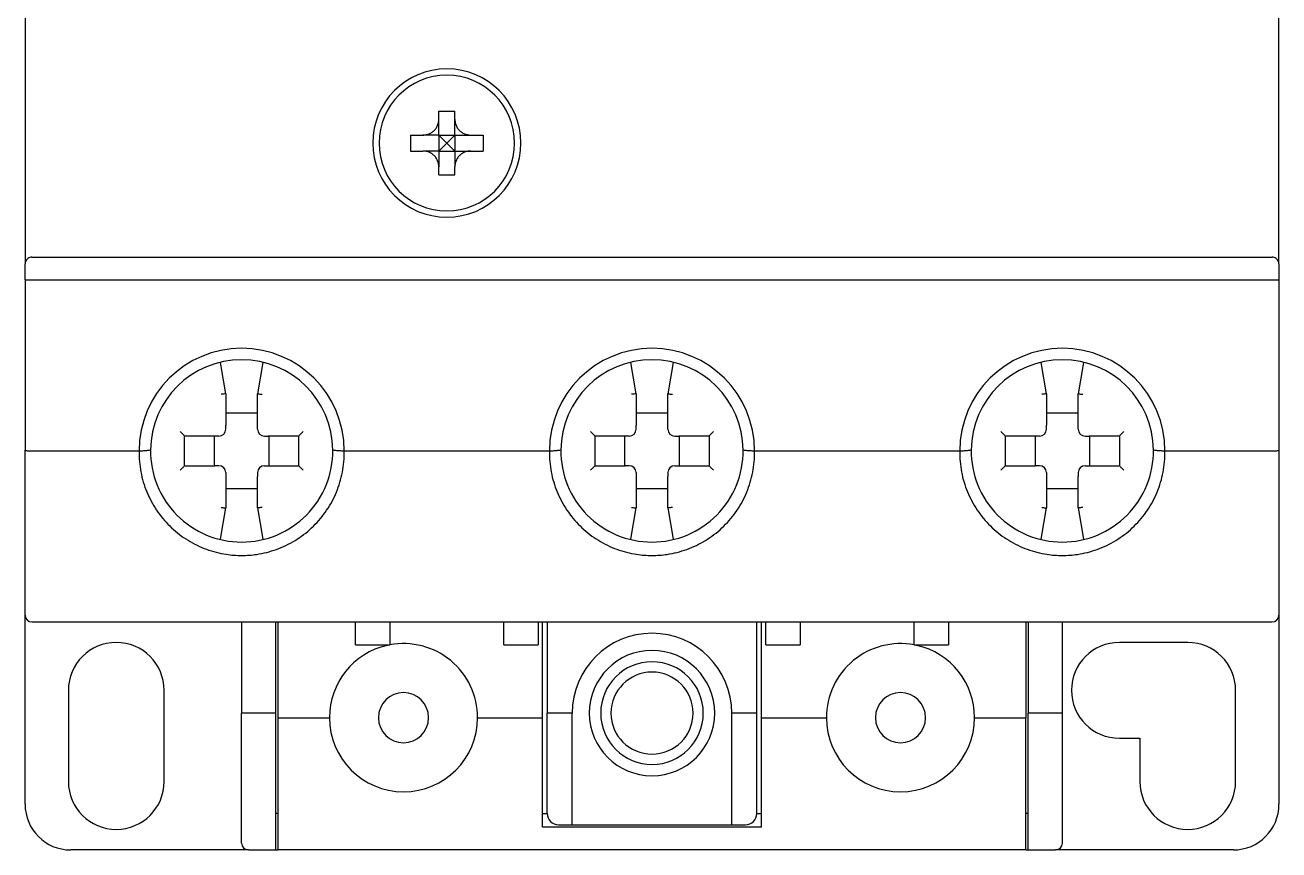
# Model space of a CAD drawing. Header units: millimetres. Extents: x -2535 to -2141, y -1417 to -1300.
# Drawn here: x -2534.6 to -2479.6, y -1411.8 to -1375.6 of the extents above; entities that cross this region are included whole.
import ezdxf

# ---------------------------------------------------------------- set-up
doc = ezdxf.new("R2010")
doc.units = ezdxf.units.MM
doc.layers.add('도면층1', color=3, linetype='Continuous')

msp = doc.modelspace()

# ---------------------------------------------------------------- linework, layer by layer
at = {"color": 7, "linetype": 'Continuous'}
for p, q in [((-2516.435, -1379.405), (-2515.735, -1379.405)), ((-2516.435, -1379.755), (-2516.435, -1379.405)), ((-2516.435, -1380.455), (-2516.435, -1379.755)), ((-2515.735, -1379.755), (-2515.735, -1379.405)), ((-2515.735, -1380.455), (-2515.735, -1379.755)), ((-2517.685, -1380.455), (-2517.135, -1380.455)), ((-2517.685, -1380.455), (-2517.685, -1381.155)), ((-2516.435, -1380.455), (-2517.135, -1380.455)), ((-2516.435, -1380.455), (-2515.735, -1380.455)), ((-2516.435, -1380.455), (-2516.435, -1381.155)), ((-2515.735, -1380.455), (-2515.035, -1380.455)), ((-2515.735, -1380.455), (-2515.735, -1381.155)), ((-2515.035, -1380.455), (-2514.485, -1380.455)), ((-2514.485, -1380.455), (-2514.485, -1381.155)), ((-2517.685, -1381.155), (-2517.135, -1381.155)), ((-2516.435, -1381.155), (-2517.135, -1381.155)), ((-2516.435, -1381.155), (-2515.735, -1381.155)), ((-2516.435, -1381.155), (-2516.435, -1381.855)), ((-2515.735, -1381.155), (-2515.735, -1381.855)), ((-2515.735, -1381.155), (-2515.035, -1381.155)), ((-2515.035, -1381.155), (-2514.485, -1381.155)), ((-2516.435, -1382.205), (-2516.435, -1381.855)), ((-2515.735, -1382.205), (-2515.735, -1381.855)), ((-2516.435, -1382.205), (-2515.735, -1382.205))]:
    msp.add_line(p, q, dxfattribs=at)
for radius, start, end in [(3.25, 0, 180), (2.975, 0, 180), (3.25, 180, 0), (2.975, 180, 0)]:
    msp.add_arc((-2516.085, -1380.805), radius, start, end, dxfattribs=at)
for points, knots in [([(-2517.135, -1380.455), (-2517.082, -1380.455), (-2516.975, -1380.443), (-2516.825, -1380.391), (-2516.692, -1380.308), (-2516.582, -1380.198), (-2516.499, -1380.065), (-2516.447, -1379.915), (-2516.435, -1379.808), (-2516.435, -1379.755)], [0, 0, 0, 0, 0.161022, 0.318559, 0.472641, 0.627515, 0.781598, 0.939134, 1.100156, 1.100156, 1.100156, 1.100156]), ([(-2515.735, -1379.755), (-2515.735, -1379.808), (-2515.724, -1379.915), (-2515.672, -1380.065), (-2515.589, -1380.198), (-2515.479, -1380.308), (-2515.346, -1380.391), (-2515.196, -1380.443), (-2515.089, -1380.455), (-2515.035, -1380.455)], [0, 0, 0, 0, 0.161022, 0.318559, 0.472641, 0.627515, 0.781598, 0.939134, 1.100156, 1.100156, 1.100156, 1.100156]), ([(-2516.435, -1380.455), (-2516.397, -1380.493), (-2516.32, -1380.57), (-2516.204, -1380.687), (-2516.125, -1380.765), (-2516.085, -1380.805)], [0, 0, 0, 0, 0.1618825, 0.327047, 0.4949747, 0.4949747, 0.4949747, 0.4949747]), ([(-2516.085, -1380.805), (-2516.046, -1380.765), (-2515.967, -1380.687), (-2515.851, -1380.57), (-2515.774, -1380.493), (-2515.735, -1380.455)], [0, 0, 0, 0, 0.1679429, 0.3331074, 0.4949747, 0.4949747, 0.4949747, 0.4949747]), ([(-2516.085, -1380.805), (-2516.125, -1380.844), (-2516.204, -1380.923), (-2516.32, -1381.04), (-2516.397, -1381.117), (-2516.435, -1381.155)], [0, 0, 0, 0, 0.1679277, 0.3330923, 0.4949747, 0.4949747, 0.4949747, 0.4949747]), ([(-2515.735, -1381.155), (-2515.774, -1381.117), (-2515.851, -1381.04), (-2515.967, -1380.923), (-2516.046, -1380.844), (-2516.085, -1380.805)], [0, 0, 0, 0, 0.1618624, 0.3270268, 0.4949747, 0.4949747, 0.4949747, 0.4949747]), ([(-2516.435, -1381.855), (-2516.435, -1381.801), (-2516.447, -1381.694), (-2516.499, -1381.544), (-2516.582, -1381.411), (-2516.692, -1381.301), (-2516.825, -1381.218), (-2516.975, -1381.166), (-2517.082, -1381.155), (-2517.135, -1381.155)], [0, 0, 0, 0, 0.161022, 0.318559, 0.472641, 0.627515, 0.781598, 0.939134, 1.100156, 1.100156, 1.100156, 1.100156]), ([(-2515.035, -1381.155), (-2515.089, -1381.155), (-2515.196, -1381.166), (-2515.346, -1381.218), (-2515.479, -1381.301), (-2515.589, -1381.411), (-2515.672, -1381.544), (-2515.724, -1381.694), (-2515.735, -1381.801), (-2515.735, -1381.855)], [0, 0, 0, 0, 0.161022, 0.318559, 0.472641, 0.627515, 0.781598, 0.939134, 1.100156, 1.100156, 1.100156, 1.100156])]:
    msp.add_open_spline(points, degree=3, knots=knots, dxfattribs=at)
at = {"layer": '도면층1', "color": 7, "linetype": 'Continuous'}
for p, q in [((-2534.585, -1372.478), (-2534.585, -1386.105)), ((-2479.585, -1386.105), (-2479.585, -1372.478)), ((-2516.435, -1379.755), (-2516.435, -1379.405)), ((-2516.435, -1379.405), (-2515.735, -1379.405)), ((-2516.435, -1380.455), (-2516.435, -1379.755)), ((-2515.735, -1379.755), (-2515.735, -1379.405)), ((-2515.735, -1380.455), (-2515.735, -1379.755)), ((-2517.685, -1380.455), (-2517.685, -1381.155)), ((-2517.685, -1380.455), (-2517.135, -1380.455)), ((-2516.435, -1380.455), (-2517.135, -1380.455)), ((-2516.435, -1380.455), (-2516.435, -1381.155)), ((-2516.435, -1380.455), (-2515.735, -1380.455)), ((-2515.735, -1380.455), (-2515.035, -1380.455)), ((-2515.735, -1380.455), (-2515.735, -1381.155)), ((-2515.035, -1380.455), (-2514.485, -1380.455)), ((-2514.485, -1380.455), (-2514.485, -1381.155)), ((-2517.685, -1381.155), (-2517.135, -1381.155)), ((-2516.435, -1381.155), (-2517.135, -1381.155)), ((-2516.435, -1381.155), (-2516.435, -1381.855)), ((-2516.435, -1381.155), (-2515.735, -1381.155)), ((-2515.735, -1381.155), (-2515.035, -1381.155)), ((-2515.735, -1381.155), (-2515.735, -1381.855)), ((-2515.035, -1381.155), (-2514.485, -1381.155)), ((-2516.435, -1382.205), (-2516.435, -1381.855)), ((-2515.735, -1382.205), (-2515.735, -1381.855)), ((-2516.435, -1382.205), (-2515.735, -1382.205)), ((-2534.285, -1385.805), (-2479.885, -1385.805)), ((-2534.585, -1386.805), (-2534.585, -1386.105)), ((-2479.585, -1386.105), (-2479.585, -1386.805)), ((-2534.585, -1386.805), (-2479.585, -1386.805)), ((-2534.585, -1386.805), (-2534.585, -1394.278)), ((-2479.585, -1386.805), (-2479.585, -1394.278)), ((-2479.585, -1386.805), (-2479.585, -1394.278)), ((-2525.785, -1391.805), (-2526.017, -1390.429)), ((-2524.154, -1390.429), (-2524.385, -1391.805)), ((-2507.785, -1391.805), (-2508.017, -1390.429)), ((-2506.154, -1390.429), (-2506.385, -1391.805)), ((-2489.785, -1391.805), (-2490.017, -1390.429)), ((-2488.154, -1390.429), (-2488.385, -1391.805)), ((-2525.785, -1391.805), (-2525.785, -1393.184)), ((-2525.785, -1391.805), (-2525.785, -1393.184)), ((-2524.385, -1393.184), (-2524.385, -1391.805)), ((-2524.385, -1393.184), (-2524.385, -1391.805)), ((-2507.785, -1391.805), (-2507.785, -1393.184)), ((-2507.785, -1391.805), (-2507.785, -1393.184)), ((-2506.385, -1393.184), (-2506.385, -1391.805)), ((-2506.385, -1393.184), (-2506.385, -1391.805)), ((-2489.785, -1391.805), (-2489.785, -1393.184)), ((-2489.785, -1391.805), (-2489.785, -1393.184)), ((-2488.385, -1393.184), (-2488.385, -1391.805)), ((-2488.385, -1393.184), (-2488.385, -1391.805)), ((-2524.385, -1392.655), (-2525.785, -1392.655)), ((-2506.385, -1392.655), (-2507.785, -1392.655)), ((-2488.385, -1392.655), (-2489.785, -1392.655)), ((-2526.256, -1393.655), (-2527.585, -1393.655)), ((-2526.256, -1393.655), (-2527.585, -1393.655)), ((-2527.585, -1394.955), (-2527.585, -1393.655)), ((-2526.285, -1393.655), (-2526.285, -1394.955)), ((-2526.085, -1393.655), (-2526.256, -1393.655)), ((-2525.785, -1393.355), (-2525.785, -1393.184)), ((-2524.385, -1393.355), (-2524.385, -1393.184)), ((-2524.085, -1393.655), (-2523.915, -1393.655)), ((-2522.585, -1393.655), (-2523.915, -1393.655)), ((-2522.585, -1393.655), (-2523.915, -1393.655)), ((-2523.885, -1394.955), (-2523.885, -1393.655)), ((-2522.585, -1393.655), (-2522.585, -1394.955)), ((-2508.256, -1393.655), (-2509.585, -1393.655)), ((-2508.256, -1393.655), (-2509.585, -1393.655)), ((-2509.585, -1394.955), (-2509.585, -1393.655)), ((-2508.285, -1393.655), (-2508.285, -1394.955)), ((-2508.085, -1393.655), (-2508.256, -1393.655)), ((-2507.785, -1393.355), (-2507.785, -1393.184)), ((-2506.385, -1393.355), (-2506.385, -1393.184)), ((-2506.085, -1393.655), (-2505.915, -1393.655)), ((-2504.585, -1393.655), (-2505.915, -1393.655)), ((-2504.585, -1393.655), (-2505.915, -1393.655)), ((-2505.885, -1394.955), (-2505.885, -1393.655)), ((-2504.585, -1393.655), (-2504.585, -1394.955)), ((-2491.585, -1394.955), (-2491.585, -1393.655)), ((-2490.256, -1393.655), (-2491.585, -1393.655)), ((-2490.256, -1393.655), (-2491.585, -1393.655)), ((-2490.285, -1393.655), (-2490.285, -1394.955)), ((-2490.085, -1393.655), (-2490.256, -1393.655)), ((-2489.785, -1393.355), (-2489.785, -1393.184)), ((-2488.385, -1393.355), (-2488.385, -1393.184)), ((-2488.085, -1393.655), (-2487.915, -1393.655)), ((-2486.585, -1393.655), (-2487.915, -1393.655)), ((-2486.585, -1393.655), (-2487.915, -1393.655)), ((-2487.885, -1394.955), (-2487.885, -1393.655)), ((-2486.585, -1393.655), (-2486.585, -1394.955)), ((-2534.585, -1401.505), (-2534.585, -1394.278)), ((-2534.585, -1401.505), (-2534.585, -1394.278)), ((-2534.285, -1394.305), (-2529.585, -1394.305)), ((-2520.585, -1394.305), (-2511.585, -1394.305)), ((-2502.585, -1394.305), (-2493.585, -1394.305)), ((-2484.585, -1394.305), (-2479.885, -1394.305)), ((-2479.585, -1394.278), (-2479.585, -1401.505)), ((-2527.585, -1394.955), (-2526.256, -1394.955)), ((-2527.585, -1394.955), (-2526.256, -1394.955)), ((-2526.085, -1394.955), (-2526.256, -1394.955)), ((-2525.785, -1395.255), (-2525.785, -1395.425)), ((-2524.385, -1395.255), (-2524.385, -1395.425)), ((-2524.085, -1394.955), (-2523.915, -1394.955)), ((-2523.915, -1394.955), (-2522.585, -1394.955)), ((-2523.915, -1394.955), (-2522.585, -1394.955)), ((-2509.585, -1394.955), (-2508.256, -1394.955)), ((-2509.585, -1394.955), (-2508.256, -1394.955)), ((-2508.085, -1394.955), (-2508.256, -1394.955)), ((-2507.785, -1395.255), (-2507.785, -1395.425)), ((-2506.385, -1395.255), (-2506.385, -1395.425)), ((-2506.085, -1394.955), (-2505.915, -1394.955)), ((-2505.915, -1394.955), (-2504.585, -1394.955)), ((-2505.915, -1394.955), (-2504.585, -1394.955)), ((-2491.585, -1394.955), (-2490.256, -1394.955)), ((-2491.585, -1394.955), (-2490.256, -1394.955)), ((-2490.085, -1394.955), (-2490.256, -1394.955)), ((-2489.785, -1395.255), (-2489.785, -1395.425)), ((-2488.385, -1395.255), (-2488.385, -1395.425)), ((-2488.085, -1394.955), (-2487.915, -1394.955)), ((-2487.915, -1394.955), (-2486.585, -1394.955)), ((-2487.915, -1394.955), (-2486.585, -1394.955)), ((-2525.785, -1395.425), (-2525.785, -1396.805)), ((-2525.785, -1395.425), (-2525.785, -1396.805)), ((-2524.385, -1396.805), (-2524.385, -1395.425)), ((-2524.385, -1396.805), (-2524.385, -1395.425)), ((-2507.785, -1395.425), (-2507.785, -1396.805)), ((-2507.785, -1395.425), (-2507.785, -1396.805)), ((-2506.385, -1396.805), (-2506.385, -1395.425)), ((-2506.385, -1396.805), (-2506.385, -1395.425)), ((-2489.785, -1395.425), (-2489.785, -1396.805)), ((-2489.785, -1395.425), (-2489.785, -1396.805)), ((-2488.385, -1396.805), (-2488.385, -1395.425)), ((-2488.385, -1396.805), (-2488.385, -1395.425)), ((-2525.785, -1395.955), (-2524.385, -1395.955)), ((-2507.785, -1395.955), (-2506.385, -1395.955)), ((-2489.785, -1395.955), (-2488.385, -1395.955)), ((-2526.017, -1398.18), (-2525.785, -1396.805)), ((-2524.385, -1396.805), (-2524.154, -1398.18)), ((-2508.017, -1398.18), (-2507.785, -1396.805)), ((-2506.385, -1396.805), (-2506.154, -1398.18)), ((-2490.017, -1398.18), (-2489.785, -1396.805)), ((-2488.385, -1396.805), (-2488.154, -1398.18)), ((-2534.585, -1409.805), (-2534.585, -1401.505)), ((-2534.285, -1401.805), (-2479.885, -1401.805)), ((-2525.085, -1401.805), (-2525.085, -1405.805)), ((-2523.585, -1405.805), (-2523.585, -1401.805)), ((-2523.485, -1405.805), (-2523.485, -1401.805)), ((-2520.085, -1402.805), (-2520.085, -1401.805)), ((-2518.585, -1401.805), (-2518.585, -1402.805)), ((-2513.585, -1402.805), (-2513.585, -1401.805)), ((-2512.085, -1401.805), (-2512.085, -1402.805)), ((-2511.885, -1406.005), (-2511.885, -1401.805)), ((-2511.685, -1401.805), (-2511.685, -1405.805)), ((-2502.485, -1405.805), (-2502.485, -1401.805)), ((-2502.285, -1406.005), (-2502.285, -1401.805)), ((-2502.085, -1402.805), (-2502.085, -1401.805)), ((-2500.585, -1401.805), (-2500.585, -1402.805)), ((-2495.585, -1402.805), (-2495.585, -1401.805)), ((-2494.085, -1401.805), (-2494.085, -1402.805)), ((-2490.685, -1401.805), (-2490.685, -1405.805)), ((-2490.585, -1401.805), (-2490.585, -1405.805)), ((-2489.085, -1405.805), (-2489.085, -1401.805)), ((-2479.585, -1401.505), (-2479.585, -1409.805)), ((-2520.085, -1402.805), (-2518.585, -1402.805)), ((-2513.585, -1402.805), (-2512.085, -1402.805)), ((-2502.085, -1402.805), (-2500.585, -1402.805)), ((-2495.585, -1402.805), (-2494.085, -1402.805)), ((-2483.585, -1402.705), (-2486.585, -1402.705)), ((-2532.685, -1404.805), (-2532.685, -1408.805)), ((-2528.485, -1408.805), (-2528.485, -1404.805)), ((-2481.485, -1408.805), (-2481.485, -1404.805)), ((-2525.085, -1411.505), (-2525.085, -1405.805)), ((-2523.585, -1405.805), (-2525.085, -1405.805)), ((-2523.585, -1406.005), (-2523.585, -1405.805)), ((-2523.585, -1411.805), (-2523.585, -1406.005)), ((-2523.485, -1406.005), (-2523.485, -1405.805)), ((-2523.485, -1411.805), (-2523.485, -1406.005)), ((-2523.485, -1406.005), (-2521.235, -1406.005)), ((-2514.735, -1406.005), (-2511.885, -1406.005)), ((-2511.885, -1410.805), (-2511.885, -1406.005)), ((-2511.685, -1410.205), (-2511.685, -1405.805)), ((-2510.585, -1405.805), (-2511.685, -1405.805)), ((-2510.585, -1410.705), (-2510.585, -1405.805)), ((-2502.485, -1405.805), (-2503.585, -1405.805)), ((-2503.585, -1410.705), (-2503.585, -1405.805)), ((-2502.485, -1410.205), (-2502.485, -1405.805)), ((-2502.285, -1410.805), (-2502.285, -1406.005)), ((-2502.285, -1406.005), (-2499.435, -1406.005)), ((-2492.935, -1406.005), (-2490.685, -1406.005)), ((-2490.685, -1405.805), (-2490.685, -1406.005)), ((-2490.685, -1411.805), (-2490.685, -1406.005)), ((-2489.085, -1405.805), (-2490.585, -1405.805)), ((-2490.585, -1406.005), (-2490.585, -1405.805)), ((-2490.585, -1411.805), (-2490.585, -1406.005)), ((-2489.085, -1411.505), (-2489.085, -1405.805)), ((-2486.585, -1406.905), (-2485.685, -1406.905)), ((-2485.685, -1406.905), (-2485.685, -1408.805)), ((-2523.485, -1410.205), (-2523.585, -1410.205)), ((-2511.885, -1410.205), (-2511.685, -1410.205)), ((-2511.185, -1410.705), (-2510.585, -1410.705)), ((-2510.585, -1410.705), (-2503.585, -1410.705)), ((-2503.585, -1410.705), (-2502.985, -1410.705)), ((-2502.485, -1410.205), (-2502.285, -1410.205)), ((-2490.585, -1410.205), (-2490.685, -1410.205)), ((-2511.185, -1410.805), (-2511.885, -1410.805)), ((-2510.585, -1410.805), (-2511.185, -1410.805)), ((-2503.585, -1410.805), (-2510.585, -1410.805)), ((-2502.985, -1410.805), (-2503.585, -1410.805)), ((-2502.285, -1410.805), (-2502.985, -1410.805)), ((-2524.785, -1411.805), (-2532.585, -1411.805)), ((-2524.785, -1411.805), (-2523.585, -1411.805)), ((-2523.585, -1411.805), (-2523.485, -1411.805)), ((-2490.685, -1411.805), (-2523.485, -1411.805)), ((-2490.685, -1411.805), (-2490.585, -1411.805)), ((-2490.585, -1411.805), (-2489.385, -1411.805)), ((-2481.585, -1411.805), (-2489.385, -1411.805))]:
    msp.add_line(p, q, dxfattribs=at)
for centre, radius, start, end in [((-2525.085, -1394.305), 4.5, 0, 180), ((-2507.085, -1394.305), 4.5, 0, 180), ((-2489.085, -1394.305), 4.5, 0, 180), ((-2525.085, -1394.305), 4, 90, 179.4428), ((-2525.085, -1394.305), 4, 0.5582, 90), ((-2507.085, -1394.305), 4, 90, 179.4428), ((-2507.085, -1394.305), 4, 0.5582, 90), ((-2489.085, -1394.305), 4, 90, 179.4428), ((-2489.085, -1394.305), 4, 0.5582, 90), ((-2526.085, -1393.355), 0.3, 270, 0), ((-2526.085, -1393.355), 0.3, 270, 0), ((-2524.085, -1393.355), 0.3, 180, 270), ((-2524.085, -1393.355), 0.3, 180, 270), ((-2508.085, -1393.355), 0.3, 270, 0), ((-2508.085, -1393.355), 0.3, 270, 0), ((-2506.085, -1393.355), 0.3, 180, 270), ((-2506.085, -1393.355), 0.3, 180, 270), ((-2490.085, -1393.355), 0.3, 270, 0), ((-2490.085, -1393.355), 0.3, 270, 0), ((-2488.085, -1393.355), 0.3, 180, 270), ((-2488.085, -1393.355), 0.3, 180, 270), ((-2525.085, -1394.305), 4, 179.4428, 270), ((-2525.085, -1394.305), 4, 270, 0.5582), ((-2507.085, -1394.305), 4, 179.4428, 270), ((-2507.085, -1394.305), 4, 270, 0.5582), ((-2489.085, -1394.305), 4, 179.4428, 270), ((-2489.085, -1394.305), 4, 270, 0.5582), ((-2526.085, -1395.255), 0.3, 0, 90), ((-2526.085, -1395.255), 0.3, 0, 90), ((-2524.085, -1395.255), 0.3, 90, 180), ((-2524.085, -1395.255), 0.3, 90, 180), ((-2508.085, -1395.255), 0.3, 0, 90), ((-2508.085, -1395.255), 0.3, 0, 90), ((-2506.085, -1395.255), 0.3, 90, 180), ((-2506.085, -1395.255), 0.3, 90, 180), ((-2490.085, -1395.255), 0.3, 0, 90), ((-2490.085, -1395.255), 0.3, 0, 90), ((-2488.085, -1395.255), 0.3, 90, 180), ((-2488.085, -1395.255), 0.3, 90, 180), ((-2534.285, -1401.505), 0.3, 180, 270), ((-2479.885, -1401.505), 0.3, 270, 0), ((-2507.085, -1405.805), 3.5, 0, 180), ((-2530.585, -1404.805), 2.1, 0, 180), ((-2517.985, -1406.005), 3.25, 102.8571, 180), ((-2517.985, -1406.005), 3.25, 100.6423, 102.8571), ((-2517.985, -1406.005), 3.25, 0, 100.6423), ((-2496.185, -1406.005), 3.25, 79.3577, 180), ((-2496.185, -1406.005), 3.25, 77.1429, 79.3577), ((-2496.185, -1406.005), 3.25, 0, 77.1429), ((-2486.585, -1404.805), 2.1, 90, 270), ((-2483.585, -1404.805), 2.1, 0, 90), ((-2507.085, -1405.805), 2.75, 0, 180), ((-2507.085, -1405.805), 2.25, 0, 180), ((-2507.085, -1405.805), 1.8, 0, 180), ((-2517.985, -1406.005), 1.1, 0, 180), ((-2496.185, -1406.005), 1.1, 0, 180), ((-2517.985, -1406.005), 3.25, 180, 0), ((-2517.985, -1406.005), 1.1, 180, 0), ((-2507.085, -1405.805), 2.75, 180, 0), ((-2507.085, -1405.805), 2.25, 180, 0), ((-2507.085, -1405.805), 1.8, 180, 0), ((-2496.185, -1406.005), 3.25, 180, 0), ((-2496.185, -1406.005), 1.1, 180, 0), ((-2530.585, -1408.805), 2.1, 180, 0), ((-2483.585, -1408.805), 2.1, 180, 0), ((-2532.585, -1409.805), 2, 180, 270), ((-2481.585, -1409.805), 2, 270, 0), ((-2511.185, -1410.205), 0.5, 180, 270), ((-2502.985, -1410.205), 0.5, 270, 0), ((-2524.785, -1411.505), 0.3, 180, 270), ((-2489.385, -1411.505), 0.3, 270, 0)]:
    msp.add_arc(centre, radius, start, end, dxfattribs=at)
for points, knots in [([(-2517.135, -1380.455), (-2517.082, -1380.455), (-2516.975, -1380.443), (-2516.825, -1380.391), (-2516.692, -1380.308), (-2516.582, -1380.198), (-2516.499, -1380.065), (-2516.447, -1379.915), (-2516.435, -1379.808), (-2516.435, -1379.755)], [0, 0, 0, 0, 0.161022, 0.318559, 0.472641, 0.627515, 0.781598, 0.939134, 1.100156, 1.100156, 1.100156, 1.100156]), ([(-2515.735, -1379.755), (-2515.735, -1379.808), (-2515.724, -1379.915), (-2515.672, -1380.065), (-2515.589, -1380.198), (-2515.479, -1380.308), (-2515.346, -1380.391), (-2515.196, -1380.443), (-2515.089, -1380.455), (-2515.035, -1380.455)], [0, 0, 0, 0, 0.161022, 0.318559, 0.472641, 0.627515, 0.781598, 0.939134, 1.100156, 1.100156, 1.100156, 1.100156]), ([(-2516.435, -1380.455), (-2516.397, -1380.493), (-2516.32, -1380.57), (-2516.204, -1380.687), (-2516.125, -1380.765), (-2516.085, -1380.805)], [0, 0, 0, 0, 0.1618825, 0.327047, 0.4949747, 0.4949747, 0.4949747, 0.4949747]), ([(-2516.085, -1380.805), (-2516.046, -1380.765), (-2515.967, -1380.687), (-2515.851, -1380.57), (-2515.774, -1380.493), (-2515.735, -1380.455)], [0, 0, 0, 0, 0.1679429, 0.3331074, 0.4949747, 0.4949747, 0.4949747, 0.4949747]), ([(-2516.085, -1380.805), (-2516.125, -1380.844), (-2516.204, -1380.923), (-2516.32, -1381.04), (-2516.397, -1381.117), (-2516.435, -1381.155)], [0, 0, 0, 0, 0.1679277, 0.3330923, 0.4949747, 0.4949747, 0.4949747, 0.4949747]), ([(-2515.735, -1381.155), (-2515.774, -1381.117), (-2515.851, -1381.04), (-2515.967, -1380.923), (-2516.046, -1380.844), (-2516.085, -1380.805)], [0, 0, 0, 0, 0.1618624, 0.3270268, 0.4949747, 0.4949747, 0.4949747, 0.4949747]), ([(-2516.435, -1381.855), (-2516.435, -1381.801), (-2516.447, -1381.694), (-2516.499, -1381.544), (-2516.582, -1381.411), (-2516.692, -1381.301), (-2516.825, -1381.218), (-2516.975, -1381.166), (-2517.082, -1381.155), (-2517.135, -1381.155)], [0, 0, 0, 0, 0.161022, 0.318559, 0.472641, 0.627515, 0.781598, 0.939134, 1.100156, 1.100156, 1.100156, 1.100156]), ([(-2515.035, -1381.155), (-2515.089, -1381.155), (-2515.196, -1381.166), (-2515.346, -1381.218), (-2515.479, -1381.301), (-2515.589, -1381.411), (-2515.672, -1381.544), (-2515.724, -1381.694), (-2515.735, -1381.801), (-2515.735, -1381.855)], [0, 0, 0, 0, 0.161022, 0.318559, 0.472641, 0.627515, 0.781598, 0.939134, 1.100156, 1.100156, 1.100156, 1.100156]), ([(-2534.285, -1385.805), (-2534.316, -1385.805), (-2534.379, -1385.815), (-2534.463, -1385.857), (-2534.53, -1385.922), (-2534.575, -1386.007), (-2534.585, -1386.072), (-2534.585, -1386.105)], [0, 0, 0, 0, 0.0931303, 0.1862659, 0.2768279, 0.3704977, 0.4692985, 0.4692985, 0.4692985, 0.4692985]), ([(-2479.585, -1386.105), (-2479.585, -1386.072), (-2479.596, -1386.007), (-2479.641, -1385.922), (-2479.708, -1385.857), (-2479.792, -1385.815), (-2479.854, -1385.805), (-2479.885, -1385.805)], [0, 0, 0, 0, 0.0988008, 0.1924706, 0.2830326, 0.3761682, 0.4692985, 0.4692985, 0.4692985, 0.4692985]), ([(-2525.785, -1391.805), (-2525.791, -1391.805), (-2525.81, -1391.807), (-2525.851, -1391.81), (-2525.913, -1391.815), (-2525.96, -1391.819), (-2525.985, -1391.821)], [0, 0, 0, 0, 0.0153317, 0.058919, 0.1240255, 0.2006966, 0.2006966, 0.2006966, 0.2006966]), ([(-2524.385, -1391.805), (-2524.38, -1391.805), (-2524.361, -1391.807), (-2524.32, -1391.81), (-2524.258, -1391.815), (-2524.211, -1391.819), (-2524.185, -1391.821)], [0, 0, 0, 0, 0.0153317, 0.058919, 0.1240255, 0.2006966, 0.2006966, 0.2006966, 0.2006966]), ([(-2507.785, -1391.805), (-2507.791, -1391.805), (-2507.81, -1391.807), (-2507.851, -1391.81), (-2507.913, -1391.815), (-2507.96, -1391.819), (-2507.985, -1391.821)], [0, 0, 0, 0, 0.0153317, 0.058919, 0.1240255, 0.2006966, 0.2006966, 0.2006966, 0.2006966]), ([(-2506.385, -1391.805), (-2506.38, -1391.805), (-2506.361, -1391.807), (-2506.32, -1391.81), (-2506.258, -1391.815), (-2506.211, -1391.819), (-2506.185, -1391.821)], [0, 0, 0, 0, 0.0153317, 0.058919, 0.1240255, 0.2006966, 0.2006966, 0.2006966, 0.2006966]), ([(-2489.785, -1391.805), (-2489.791, -1391.805), (-2489.81, -1391.807), (-2489.851, -1391.81), (-2489.913, -1391.815), (-2489.96, -1391.819), (-2489.985, -1391.821)], [0, 0, 0, 0, 0.0153317, 0.058919, 0.1240255, 0.2006966, 0.2006966, 0.2006966, 0.2006966]), ([(-2488.385, -1391.805), (-2488.38, -1391.805), (-2488.361, -1391.807), (-2488.32, -1391.81), (-2488.258, -1391.815), (-2488.211, -1391.819), (-2488.185, -1391.821)], [0, 0, 0, 0, 0.0153317, 0.058919, 0.1240255, 0.2006966, 0.2006966, 0.2006966, 0.2006966]), ([(-2527.585, -1393.655), (-2527.589, -1393.651), (-2527.601, -1393.639), (-2527.625, -1393.615), (-2527.659, -1393.581), (-2527.699, -1393.541), (-2527.742, -1393.498), (-2527.771, -1393.469), (-2527.785, -1393.455)], [0, 0, 0, 0, 0.0149643, 0.0517887, 0.1018339, 0.1596822, 0.2213271, 0.2828427, 0.2828427, 0.2828427, 0.2828427]), ([(-2522.385, -1393.455), (-2522.4, -1393.469), (-2522.429, -1393.498), (-2522.472, -1393.541), (-2522.512, -1393.581), (-2522.546, -1393.615), (-2522.57, -1393.639), (-2522.582, -1393.651), (-2522.585, -1393.655)], [0, 0, 0, 0, 0.0615156, 0.1231606, 0.1810088, 0.231054, 0.2678784, 0.2828427, 0.2828427, 0.2828427, 0.2828427]), ([(-2509.585, -1393.655), (-2509.589, -1393.651), (-2509.601, -1393.639), (-2509.625, -1393.615), (-2509.659, -1393.581), (-2509.699, -1393.541), (-2509.742, -1393.498), (-2509.771, -1393.469), (-2509.785, -1393.455)], [0, 0, 0, 0, 0.0149643, 0.0517887, 0.1018339, 0.1596822, 0.2213271, 0.2828427, 0.2828427, 0.2828427, 0.2828427]), ([(-2504.385, -1393.455), (-2504.4, -1393.469), (-2504.429, -1393.498), (-2504.472, -1393.541), (-2504.512, -1393.581), (-2504.546, -1393.615), (-2504.57, -1393.639), (-2504.582, -1393.651), (-2504.585, -1393.655)], [0, 0, 0, 0, 0.0615156, 0.1231606, 0.1810088, 0.231054, 0.2678784, 0.2828427, 0.2828427, 0.2828427, 0.2828427]), ([(-2491.585, -1393.655), (-2491.589, -1393.651), (-2491.601, -1393.639), (-2491.625, -1393.615), (-2491.659, -1393.581), (-2491.699, -1393.541), (-2491.742, -1393.498), (-2491.771, -1393.469), (-2491.785, -1393.455)], [0, 0, 0, 0, 0.0149643, 0.0517887, 0.1018339, 0.1596822, 0.2213271, 0.2828427, 0.2828427, 0.2828427, 0.2828427]), ([(-2486.385, -1393.455), (-2486.4, -1393.469), (-2486.429, -1393.498), (-2486.472, -1393.541), (-2486.512, -1393.581), (-2486.546, -1393.615), (-2486.57, -1393.639), (-2486.582, -1393.651), (-2486.585, -1393.655)], [0, 0, 0, 0, 0.0615156, 0.1231606, 0.1810088, 0.231054, 0.2678784, 0.2828427, 0.2828427, 0.2828427, 0.2828427]), ([(-2534.585, -1394.278), (-2534.585, -1394.287), (-2534.541, -1394.29), (-2534.492, -1394.3), (-2534.393, -1394.303), (-2534.324, -1394.305), (-2534.285, -1394.305)], [0, 0, 0, 0, 0.0248578, 0.0903121, 0.1878135, 0.3028517, 0.3028517, 0.3028517, 0.3028517]), ([(-2529.585, -1394.305), (-2529.585, -1394.348), (-2529.587, -1394.696), (-2529.514, -1395.349), (-2529.231, -1396.22), (-2528.78, -1397.013), (-2528.181, -1397.7), (-2527.456, -1398.253), (-2526.639, -1398.647), (-2525.836, -1398.852), (-2525.312, -1398.892), (-2525.085, -1398.892)], [0, 0, 0, 0, 0.130937, 1.044186, 1.954991, 2.859112, 3.762926, 4.67151, 5.575891, 6.463527, 7.144069, 7.144069, 7.144069, 7.144069]), ([(-2529.585, -1394.305), (-2529.529, -1394.3), (-2529.417, -1394.298), (-2529.251, -1394.281), (-2529.14, -1394.271), (-2529.085, -1394.266)], [0, 0, 0, 0, 0.168819, 0.3361386, 0.5017611, 0.5017611, 0.5017611, 0.5017611]), ([(-2525.085, -1398.892), (-2524.863, -1398.892), (-2524.344, -1398.853), (-2523.543, -1398.651), (-2522.725, -1398.259), (-2521.998, -1397.707), (-2521.396, -1397.021), (-2520.943, -1396.227), (-2520.658, -1395.356), (-2520.584, -1394.701), (-2520.585, -1394.35), (-2520.586, -1394.305)], [0, 0, 0, 0, 0.666683, 1.555472, 2.461017, 3.370722, 4.275631, 5.18091, 6.092917, 7.007321, 7.144067, 7.144067, 7.144067, 7.144067]), ([(-2521.086, -1394.266), (-2521.031, -1394.271), (-2520.92, -1394.281), (-2520.754, -1394.297), (-2520.642, -1394.3), (-2520.585, -1394.305)], [0, 0, 0, 0, 0.165564, 0.3328837, 0.5017573, 0.5017573, 0.5017573, 0.5017573]), ([(-2511.585, -1394.305), (-2511.585, -1394.348), (-2511.587, -1394.696), (-2511.514, -1395.349), (-2511.231, -1396.22), (-2510.78, -1397.013), (-2510.181, -1397.7), (-2509.456, -1398.253), (-2508.639, -1398.647), (-2507.836, -1398.852), (-2507.312, -1398.892), (-2507.085, -1398.892)], [0, 0, 0, 0, 0.130937, 1.044186, 1.954991, 2.859112, 3.762926, 4.67151, 5.575891, 6.463527, 7.144069, 7.144069, 7.144069, 7.144069]), ([(-2511.585, -1394.305), (-2511.529, -1394.3), (-2511.417, -1394.298), (-2511.251, -1394.281), (-2511.14, -1394.271), (-2511.085, -1394.266)], [0, 0, 0, 0, 0.168819, 0.3361386, 0.5017611, 0.5017611, 0.5017611, 0.5017611]), ([(-2507.085, -1398.892), (-2506.863, -1398.892), (-2506.344, -1398.853), (-2505.543, -1398.651), (-2504.725, -1398.259), (-2503.998, -1397.707), (-2503.396, -1397.021), (-2502.943, -1396.227), (-2502.658, -1395.356), (-2502.584, -1394.701), (-2502.585, -1394.35), (-2502.586, -1394.305)], [0, 0, 0, 0, 0.666683, 1.555472, 2.461017, 3.370722, 4.275631, 5.18091, 6.092917, 7.007321, 7.144067, 7.144067, 7.144067, 7.144067]), ([(-2503.086, -1394.266), (-2503.031, -1394.271), (-2502.92, -1394.281), (-2502.754, -1394.297), (-2502.642, -1394.3), (-2502.585, -1394.305)], [0, 0, 0, 0, 0.165564, 0.3328837, 0.5017573, 0.5017573, 0.5017573, 0.5017573]), ([(-2493.585, -1394.305), (-2493.585, -1394.348), (-2493.587, -1394.696), (-2493.514, -1395.349), (-2493.231, -1396.22), (-2492.78, -1397.013), (-2492.181, -1397.7), (-2491.456, -1398.253), (-2490.639, -1398.647), (-2489.836, -1398.852), (-2489.312, -1398.892), (-2489.085, -1398.892)], [0, 0, 0, 0, 0.130937, 1.044186, 1.954991, 2.859112, 3.762926, 4.67151, 5.575891, 6.463527, 7.144069, 7.144069, 7.144069, 7.144069]), ([(-2493.585, -1394.305), (-2493.529, -1394.3), (-2493.417, -1394.298), (-2493.251, -1394.281), (-2493.14, -1394.271), (-2493.085, -1394.266)], [0, 0, 0, 0, 0.168819, 0.3361386, 0.5017611, 0.5017611, 0.5017611, 0.5017611]), ([(-2489.085, -1398.892), (-2488.863, -1398.892), (-2488.344, -1398.853), (-2487.543, -1398.651), (-2486.725, -1398.259), (-2485.998, -1397.707), (-2485.396, -1397.021), (-2484.943, -1396.227), (-2484.658, -1395.356), (-2484.584, -1394.701), (-2484.585, -1394.35), (-2484.586, -1394.305)], [0, 0, 0, 0, 0.666683, 1.555472, 2.461017, 3.370722, 4.275631, 5.18091, 6.092917, 7.007321, 7.144067, 7.144067, 7.144067, 7.144067]), ([(-2485.086, -1394.266), (-2485.031, -1394.271), (-2484.92, -1394.281), (-2484.754, -1394.297), (-2484.642, -1394.3), (-2484.585, -1394.305)], [0, 0, 0, 0, 0.165564, 0.3328837, 0.5017573, 0.5017573, 0.5017573, 0.5017573]), ([(-2479.885, -1394.305), (-2479.847, -1394.305), (-2479.778, -1394.303), (-2479.679, -1394.3), (-2479.63, -1394.29), (-2479.585, -1394.287), (-2479.585, -1394.278)], [0, 0, 0, 0, 0.1150382, 0.2125397, 0.2779939, 0.3028517, 0.3028517, 0.3028517, 0.3028517]), ([(-2527.785, -1395.155), (-2527.771, -1395.14), (-2527.742, -1395.111), (-2527.699, -1395.069), (-2527.659, -1395.029), (-2527.625, -1394.994), (-2527.601, -1394.97), (-2527.589, -1394.958), (-2527.585, -1394.955)], [0, 0, 0, 0, 0.0615156, 0.1231606, 0.1810088, 0.231054, 0.2678784, 0.2828427, 0.2828427, 0.2828427, 0.2828427]), ([(-2522.585, -1394.955), (-2522.582, -1394.958), (-2522.57, -1394.97), (-2522.546, -1394.994), (-2522.512, -1395.029), (-2522.472, -1395.069), (-2522.429, -1395.111), (-2522.4, -1395.14), (-2522.385, -1395.155)], [0, 0, 0, 0, 0.0149643, 0.0517887, 0.1018339, 0.1596822, 0.2213271, 0.2828427, 0.2828427, 0.2828427, 0.2828427]), ([(-2509.785, -1395.155), (-2509.771, -1395.14), (-2509.742, -1395.111), (-2509.699, -1395.069), (-2509.659, -1395.029), (-2509.625, -1394.994), (-2509.601, -1394.97), (-2509.589, -1394.958), (-2509.585, -1394.955)], [0, 0, 0, 0, 0.0615156, 0.1231606, 0.1810088, 0.231054, 0.2678784, 0.2828427, 0.2828427, 0.2828427, 0.2828427]), ([(-2504.585, -1394.955), (-2504.582, -1394.958), (-2504.57, -1394.97), (-2504.546, -1394.994), (-2504.512, -1395.029), (-2504.472, -1395.069), (-2504.429, -1395.111), (-2504.4, -1395.14), (-2504.385, -1395.155)], [0, 0, 0, 0, 0.0149643, 0.0517887, 0.1018339, 0.1596822, 0.2213271, 0.2828427, 0.2828427, 0.2828427, 0.2828427]), ([(-2491.785, -1395.155), (-2491.771, -1395.14), (-2491.742, -1395.111), (-2491.699, -1395.069), (-2491.659, -1395.029), (-2491.625, -1394.994), (-2491.601, -1394.97), (-2491.589, -1394.958), (-2491.585, -1394.955)], [0, 0, 0, 0, 0.0615156, 0.1231606, 0.1810088, 0.231054, 0.2678784, 0.2828427, 0.2828427, 0.2828427, 0.2828427]), ([(-2486.585, -1394.955), (-2486.582, -1394.958), (-2486.57, -1394.97), (-2486.546, -1394.994), (-2486.512, -1395.029), (-2486.472, -1395.069), (-2486.429, -1395.111), (-2486.4, -1395.14), (-2486.385, -1395.155)], [0, 0, 0, 0, 0.0149643, 0.0517887, 0.1018339, 0.1596822, 0.2213271, 0.2828427, 0.2828427, 0.2828427, 0.2828427]), ([(-2525.985, -1396.788), (-2525.96, -1396.79), (-2525.913, -1396.794), (-2525.851, -1396.799), (-2525.81, -1396.803), (-2525.791, -1396.804), (-2525.785, -1396.805)], [0, 0, 0, 0, 0.0766711, 0.1417776, 0.1853649, 0.2006966, 0.2006966, 0.2006966, 0.2006966]), ([(-2524.185, -1396.788), (-2524.211, -1396.79), (-2524.258, -1396.794), (-2524.32, -1396.799), (-2524.361, -1396.803), (-2524.38, -1396.804), (-2524.385, -1396.805)], [0, 0, 0, 0, 0.0766711, 0.1417776, 0.1853649, 0.2006966, 0.2006966, 0.2006966, 0.2006966]), ([(-2507.985, -1396.788), (-2507.96, -1396.79), (-2507.913, -1396.794), (-2507.851, -1396.799), (-2507.81, -1396.803), (-2507.791, -1396.804), (-2507.785, -1396.805)], [0, 0, 0, 0, 0.0766711, 0.1417776, 0.1853649, 0.2006966, 0.2006966, 0.2006966, 0.2006966]), ([(-2506.185, -1396.788), (-2506.211, -1396.79), (-2506.258, -1396.794), (-2506.32, -1396.799), (-2506.361, -1396.803), (-2506.38, -1396.804), (-2506.385, -1396.805)], [0, 0, 0, 0, 0.0766711, 0.1417776, 0.1853649, 0.2006966, 0.2006966, 0.2006966, 0.2006966]), ([(-2489.985, -1396.788), (-2489.96, -1396.79), (-2489.913, -1396.794), (-2489.851, -1396.799), (-2489.81, -1396.803), (-2489.791, -1396.804), (-2489.785, -1396.805)], [0, 0, 0, 0, 0.0766711, 0.1417776, 0.1853649, 0.2006966, 0.2006966, 0.2006966, 0.2006966]), ([(-2488.185, -1396.788), (-2488.211, -1396.79), (-2488.258, -1396.794), (-2488.32, -1396.799), (-2488.361, -1396.803), (-2488.38, -1396.804), (-2488.385, -1396.805)], [0, 0, 0, 0, 0.0766711, 0.1417776, 0.1853649, 0.2006966, 0.2006966, 0.2006966, 0.2006966])]:
    msp.add_open_spline(points, degree=3, knots=knots, dxfattribs=at)

doc.saveas('drawing.dxf')
